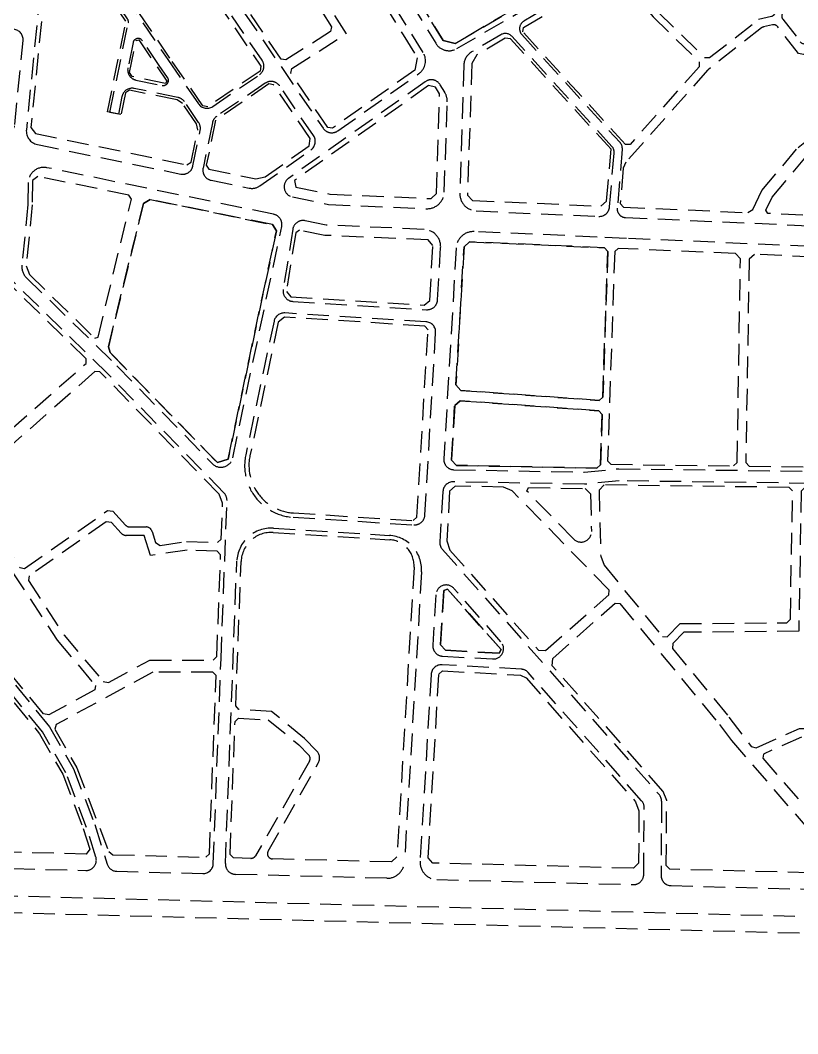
# Model space of a CAD drawing. Header units: metres. Extents: x 566243 to 572707, y 2062953 to 2068466.
# Drawn here: x 570289 to 570739, y 2065830 to 2066417 of the extents above; entities that cross this region are included whole.
import ezdxf

# ---------------------------------------------------------------- set-up
doc = ezdxf.new("R2010")
doc.units = ezdxf.units.M
doc.linetypes.add('HIDDEN', pattern=[0.375, 0.25, -0.125])
doc.layers.add('LogDg phu', color=7, linetype='CONTINUOUS')
doc.layers.add('ViaHeSphu', color=32, linetype='CONTINUOUS')

msp = doc.modelspace()

# ---------------------------------------------------------------- linework, layer by layer
at = {"layer": 'LogDg phu', "linetype": 'HIDDEN', "ltscale": 50}
for points in [[(570440.316, 2066482.374, -0.3708812), (570432.59, 2066483.614), (570369.848, 2066557.899), (570332.441, 2066614.372, -0.1254214), (570331.465, 2066617.17), (570303.485, 2066595.524, 0.3968159), (570302.843, 2066591.46), (570464.583, 2066354.386, 0.4190946), (570473.003, 2066352.868), (570520.043, 2066386.121, 0.3955421), (570522.516, 2066398.183), (570467.125, 2066488.29, 0.4142136), (570454.745, 2066491.244)], [(570951.855, 2066603.054, 0.4490303), (570945.295, 2066609.169), (570932.121, 2066607.93), (570914.381, 2066603.477), (570894.212, 2066593.017), (570836.878, 2066564.04), (570819.454, 2066556.818), (570704.352, 2066489.098), (570580.712, 2066416.355, 0.4760071), (570579.549, 2066408.681), (570636.463, 2066346.11, -0.2088885), (570637.746, 2066342.318), (570634.81, 2066308.117, 0.4263828), (570639.57, 2066302.694), (570934.247, 2066289.645, 0.4202752), (570944.686, 2066299.399)], [(570640.994, 2066513.666), (570635.105, 2066517.547), (570626.068, 2066535.389), (570626.478, 2066542.324), (570610.755, 2066573.365, 0.4385352), (570598.013, 2066576.966), (570478.794, 2066503.68, 0.4142136), (570475.84, 2066491.299), (570529.764, 2066403.578, 0.4072513), (570541.96, 2066400.513), (570657.805, 2066467.976, 0.397184), (570660.138, 2066475.872)], [(570342.68, 2066520.647, 0.4164163), (570334.305, 2066522.197), (570309.932, 2066505.299, 0.2199163), (570307.379, 2066500.959), (570306.783, 2066494.933, 0.1761124), (570307.29, 2066492.946), (570374.68, 2066394.146), (570392.36, 2066368.551, 0.4125205), (570400.678, 2066367.004), (570427.672, 2066385.421, 0.4142136), (570429.247, 2066393.759)], [(570393.423, 2066353.197, 0.2045908), (570392.483, 2066357.815), (570384.225, 2066369.771, 0.1932462), (570380.496, 2066372.238), (570355.202, 2066377.437, 0.4142136), (570348.116, 2066372.768), (570346.022, 2066362.581), (570341.125, 2066363.588), (570351.784, 2066415.445, 0.2030585), (570351.324, 2066417.74), (570342.149, 2066431.191, 0.2123235), (570338.002, 2066433.755), (570307.388, 2066437.924, 0.4249838), (570300.607, 2066432.57), (570292.786, 2066353.585, 0.3840613), (570299.137, 2066344.961), (570382.099, 2066327.907, 0.4142136), (570389.185, 2066332.576)], [(570285.49, 2066411.713), (570138.335, 2066426.57, 0.4153877), (570131.76, 2066421.179), (570128.481, 2066387.344, 0.383462), (570134.832, 2066378.736), (570276.485, 2066349.617, 0.445025), (570286.057, 2066356.665), (570290.858, 2066405.152, 0.4136498)], [(570369.733, 2066390.751), (570359.954, 2066405.088, 0.6624296), (570354.537, 2066404.002), (570351.539, 2066389.42, 0.4142136), (570356.208, 2066382.335), (570371.427, 2066379.207, 0.6761), (570374.499, 2066383.85)], [(570633.036, 2066340.065, 0.2088885), (570631.753, 2066343.857), (570573.738, 2066407.639, 0.355007), (570567.503, 2066408.584), (570550.489, 2066398.574, 0.2572446), (570546.058, 2066391.104), (570543.691, 2066316.825, 0.4105833), (570553.243, 2066306.517), (570624.114, 2066303.378, 0.4021482), (570630.357, 2066308.859)], [(570523.718, 2066381.371), (570444.523, 2066325.388, 0.6564258), (570446.779, 2066314.612), (570467.738, 2066310.303), (570524.27, 2066307.8, 0.4178511), (570534.707, 2066317.471), (570536.374, 2066369.778, 0.1456575), (570534.921, 2066375.295), (570532.307, 2066379.59, 0.43446)], [(570457.47, 2066341.921, 0.4093493), (570458.963, 2066350.202), (570439.392, 2066378.889, 0.4142136), (570431.054, 2066380.464), (570402.936, 2066361.282, 0.1947467), (570400.44, 2066357.533), (570395.062, 2066331.368, 0.4142136), (570399.731, 2066324.283), (570421.735, 2066319.76, 0.207419), (570427.964, 2066321.063)], [(570440.573, 2066297.475, 0.4158978), (570435.911, 2066304.594), (570304.694, 2066331.568, 0.4697355), (570293.883, 2066322.905), (570293.669, 2066310.253), (570290.178, 2066275.19, 0.2283237), (570292.855, 2066267.85), (570345.172, 2066216.904), (570400.399, 2066160.218, 0.5996825), (570412.261, 2066163.654)], [(570532.587, 2066285.264, 0.4184852), (570523.047, 2066295.842), (570466.255, 2066298.357), (570454.126, 2066300.85, 0.4274472), (570446.992, 2066295.916), (570441.451, 2066261.086, 0.4425493), (570447.005, 2066254.155), (570524.443, 2066249.348, 0.4151448), (570530.804, 2066254.984)], [(570773.449, 2066249.091), (570772.016, 2066279.36, 0.3876482), (570766.288, 2066285.071), (570640.194, 2066290.654), (570623.209, 2066291.407), (570552.022, 2066294.559, 0.4099548), (570541.597, 2066285.157), (570534.405, 2066163.029, 0.4260134), (570540.283, 2066156.677), (570615.583, 2066155.269), (570635.647, 2066157.264), (570763.584, 2066155.539, 0.3977001), (570769.65, 2066161.117), (570772.103, 2066195.994)], [(570408.924, 2066138.766, 0.205334), (570407.226, 2066143.18), (570340.222, 2066211.954), (570273.397, 2066277.028, 0.3420089), (570266.095, 2066277.857), (570226.477, 2066253.783), (570164.19, 2066215.722, 0.4350254), (570162.431, 2066207.12), (570221.471, 2066124.253), (570274.579, 2066046.458), (570306.226, 2066007.781), (570320.111, 2065983.434), (570332.34, 2065951.272), (570339.517, 2065928.361, 0.3207071), (570345.087, 2065924.157), (570394.844, 2065922.87, 0.410745), (570400.994, 2065928.641), (570405.475, 2066047.378)], [(570529.687, 2066236.017, 0.413283), (570524.07, 2066242.358), (570442.378, 2066247.429, 0.3719285), (570436.136, 2066242.682), (570419.764, 2066165.298, 0.4575856), (570447.234, 2066129.147), (570517.102, 2066124.76, 0.4153545), (570523.468, 2066130.395)], [(570302.089, 2066004.941), (570270.284, 2066043.812), (570222.172, 2066114.358), (570212.338, 2066128.454), (570157.662, 2066205.197, 0.3937036), (570149.647, 2066206.836), (570094.417, 2066173.087), (570079.83, 2066164.17), (570052.522, 2066147.739), (570037.932, 2066138.961), (569951.13, 2066086.733, 0.2578306), (569948.225, 2066081.71), (569945.507, 2065944.435, 0.4124375), (569955.246, 2065934.241), (570080.71, 2065930.995), (570097.706, 2065930.556), (570327.127, 2065924.621, 0.5143377), (570333.008, 2065932.413), (570327.631, 2065949.578), (570315.63, 2065981.152)], [(570940.699, 2066130.51, 0.4157677), (570934.811, 2066136.65), (570889.75, 2066137.475), (570778.595, 2066144.299), (570765.625, 2066148.51), (570635.947, 2066150.259), (570615.865, 2066148.262), (570540.02, 2066149.681, 0.4016448), (570533.92, 2066144.052), (570532.114, 2066114.865, 0.1990187), (570533.607, 2066110.52), (570658.927, 2065968.785, -0.184667), (570660.432, 2065964.772), (570660.156, 2065921.892, 0.4085341), (570666.001, 2065915.855), (570763.165, 2065913.342), (570784.115, 2065912.8), (570927.452, 2065909.092, 0.4148752), (570935.657, 2065916.901)], [(570501.399, 2065920.113), (570413.839, 2065922.378, -0.4176907), (570407.998, 2065928.602), (570414.603, 2066103.642, -0.4215526), (570435.842, 2066122.849), (570502.819, 2066118.643, -0.4130735), (570521.531, 2066097.507), (570511.64, 2065929.522, -0.4045939)], [(570540.253, 2066087.907, 0.6691101), (570529.769, 2066084.285), (570528.048, 2066055.061, 0.4151263), (570533.703, 2066048.718), (570562.693, 2066047.101, 0.666123), (570567.522, 2066057.066)], [(570583.337, 2066039.179, 0.2003916), (570579.177, 2066041.196), (570533.373, 2066043.75, 0.4133014), (570527.05, 2066038.112), (570520.68, 2065929.947, 0.4238991), (570530.405, 2065919.363), (570644.004, 2065916.424, 0.4199159), (570650.159, 2065922.384), (570650.407, 2065961.013, 0.184667), (570648.903, 2065965.026)]]:
    msp.add_lwpolyline(points, format="xyb", close=True, dxfattribs=at)
msp.add_lwpolyline([(570427.964, 2066321.063), (570457.47, 2066341.921)], dxfattribs=at)
msp.add_lwpolyline([(570925.116, 2065893.148), (569955.051, 2065918.24, 0.4159919), (569944.794, 2065908.442), (569943.244, 2065830.102), (569927.24, 2065830.094), (569931.031, 2066021.598, 0.1534503), (569929.347, 2066027.354), (569833.759, 2066170.346, 0.393345), (569827.129, 2066171.913), (569720.921, 2066111.456, 0.2382215), (569717.93, 2066106.947), (569717.104, 2066099.967), (569696.712, 2065927.754)], format="xyb", dxfattribs=at)
at = {"layer": 'ViaHeSphu', "linetype": 'HIDDEN', "ltscale": 50}
for points in [[(570656.861, 2066477.39), (570654.831, 2066470.405), (570541.002, 2066403.435), (570534.074, 2066405.159), (570479.935, 2066493.23), (570481.576, 2066500.108), (570601.782, 2066574.001), (570608.321, 2066572.169), (570656.861, 2066477.39)], [(570310.091, 2066502.976), (570336.702, 2066521.425), (570339.473, 2066520.912), (570428.591, 2066390.285), (570428.066, 2066387.505), (570397.789, 2066366.849), (570395, 2066367.368), (570375.917, 2066394.995), (570310.226, 2066491.303), (570309.296, 2066494.946), (570310.091, 2066502.976)], [(570460.673, 2066490.193), (570510.856, 2066408.557)], [(570510.856, 2066408.557), (570519.078, 2066395.182), (570517.643, 2066388.098), (570470.005, 2066354.423), (570467.245, 2066354.92), (570445.878, 2066386.238), (570446.436, 2066388.968), (570478.034, 2066409.164), (570442.732, 2066463.708)], [(570901.059, 2066356.606), (570932.032, 2066356.563), (570933.985, 2066354.56), (570932.667, 2066298.723), (570929.599, 2066295.856), (570722.005, 2066305.049), (570720.869, 2066306.942), (570724.5, 2066314.547), (570744.371, 2066338.216), (570798.247, 2066380.738), (570801.056, 2066380.408), (570815.032, 2066362.7), (570817.205, 2066349.553), (570823.103, 2066338.68), (570846.744, 2066346.199), (570861.063, 2066348.646)], [(570770.953, 2066248.937), (570769.629, 2066276.923), (570767.536, 2066279.009), (570714.181, 2066281.372), (570711.136, 2066278.505), (570709.237, 2066160.772), (570711.204, 2066158.745), (570764.925, 2066158.021), (570767.065, 2066159.989), (570769.612, 2066196.215)], [(570275.895, 2066048.008), (570226.427, 2066120.542), (570226.873, 2066123.429), (570252.821, 2066143.794), (570255.427, 2066143.316), (570264.072, 2066128.978), (570310.573, 2066057.963), (570332.825, 2066031.648), (570332.359, 2066029.166), (570305.694, 2066014.692), (570302.67, 2066015.286), (570276.127, 2066047.725)], [(570693.952, 2066009.124), (570700.886, 2065999.916), (570765.878, 2065924.99), (570764.844, 2065922.802), (570665.178, 2065925.38), (570663.192, 2065927.432), (570663.435, 2065965.194), (570661.467, 2065970.442), (570597.218, 2066043.106), (570597.472, 2066047.348), (570633.536, 2066079.447), (570636.301, 2066079.232), (570693.952, 2066009.124)], [(570167.873, 2066017.076), (570270.931, 2066014.772), (570282.762, 2066022.269), (570285.718, 2066021.791), (570300.435, 2066003.805), (570313.815, 2065980.297), (570325.741, 2065948.923), (570329.506, 2065936.902), (570327.404, 2065934.117), (570166.566, 2065938.278), (570163.731, 2065941.351), (570167.873, 2066017.076)]]:
    msp.add_lwpolyline(points, dxfattribs=at)
for points in [[(570654.831, 2066470.405), (570656.861, 2066477.39), (570608.321, 2066572.169), (570601.782, 2066574.001), (570481.576, 2066500.108), (570479.935, 2066493.23), (570534.074, 2066405.159), (570541.002, 2066403.435)], [(570469.474, 2066413.187), (570468.875, 2066410.431), (570443.053, 2066393.926), (570440.241, 2066394.501), (570413.262, 2066434.047), (570413.817, 2066436.781), (570440.649, 2066454.044), (570443.417, 2066453.447)], [(570632.43, 2066443.302), (570635.443, 2066442.788), (570655.597, 2066418.884), (570682.142, 2066392.898), (570682.242, 2066390.004), (570642.217, 2066344.969), (570639.542, 2066344.954), (570580.136, 2066410.265), (570580.514, 2066412.758)], [(570298.071, 2066351.305), (570385.756, 2066333.281), (570388.118, 2066334.837), (570391.938, 2066353.422), (570391.204, 2066357.027), (570383.1, 2066368.759), (570380.005, 2066370.807), (570352.451, 2066376.472), (570350.089, 2066374.915), (570347.492, 2066362.279), (570339.655, 2066363.89), (570350.443, 2066416.369), (570339.782, 2066431.999), (570305.533, 2066436.663), (570303.355, 2066434.942), (570295.428, 2066354.895)], [(570357.846, 2066405.516), (570374.161, 2066381.597), (570373.329, 2066380.347), (570354.062, 2066384.308), (570352.505, 2066386.669), (570356.316, 2066405.209)], [(570551.061, 2066312.619), (570625.382, 2066309.328), (570628.635, 2066312.184), (570631.213, 2066342.221), (570573.092, 2066406.12), (570570.022, 2066406.585), (570553.507, 2066396.869), (570550.588, 2066391.972), (570548.159, 2066315.75)], [(570425.551, 2066325.101), (570430.939, 2066326.228), (570456.388, 2066344.218), (570457.147, 2066348.428), (570435.918, 2066379.546), (570433.138, 2066380.071), (570402.276, 2066359.016), (570396.934, 2066333.025), (570398.49, 2066330.663)], [(570529.619, 2066378.236), (570525.61, 2066379.067), (570448.007, 2066324.21), (570448.822, 2066320.317), (570468.479, 2066316.276), (570527.083, 2066313.681), (570530.175, 2066316.547), (570532.015, 2066374.299)], [(570352.063, 2066315.705), (570299.394, 2066326.532), (570296.404, 2066324.136), (570296.167, 2066310.107), (570292.653, 2066274.811), (570294.505, 2066269.733), (570332.372, 2066232.859), (570334.274, 2066233.407), (570353.553, 2066313.358)], [(570353.553, 2066313.358), (570352.063, 2066315.705), (570299.394, 2066326.532), (570296.404, 2066324.136), (570296.167, 2066310.107), (570292.653, 2066274.811), (570294.505, 2066269.733), (570332.372, 2066232.859), (570334.274, 2066233.407)], [(570435.193, 2066298.617), (570437.511, 2066295.078), (570409.513, 2066162.741), (570403.35, 2066160.772), (570341.207, 2066224.556), (570340.287, 2066227.932), (570360.559, 2066310.776), (570364.354, 2066313.178)], [(570437.511, 2066295.078), (570435.193, 2066298.617), (570364.354, 2066313.178), (570360.559, 2066310.776), (570340.287, 2066227.932), (570341.207, 2066224.556), (570403.35, 2066160.772), (570409.513, 2066162.741)], [(570528.159, 2066286.607), (570525.338, 2066289.735), (570465.513, 2066292.384), (570450.954, 2066295.377), (570448.681, 2066293.804), (570443.285, 2066259.883), (570445.807, 2066256.734), (570523.112, 2066251.935), (570526.282, 2066254.744)], [(570549.316, 2066288.673), (570627.44, 2066285.213), (570629.369, 2066283.126), (570626.446, 2066198.657), (570624.383, 2066196.803), (570544.249, 2066202.619), (570541.433, 2066205.831), (570546.143, 2066285.811)], [(570629.369, 2066283.126), (570627.44, 2066285.213), (570549.316, 2066288.673), (570546.143, 2066285.811), (570541.433, 2066205.831), (570544.249, 2066202.619), (570624.383, 2066196.803), (570626.446, 2066198.657)], [(570629.176, 2066161.851), (570631.106, 2066159.825), (570702.205, 2066158.867), (570704.237, 2066160.839), (570706.139, 2066278.727), (570703.19, 2066281.859), (570635.432, 2066284.859), (570633.365, 2066282.949)], [(570706.139, 2066278.727), (570703.19, 2066281.859), (570635.432, 2066284.859), (570633.365, 2066282.949), (570629.176, 2066161.851), (570631.106, 2066159.825), (570702.205, 2066158.867), (570704.237, 2066160.839)], [(570769.605, 2066196.114), (570770.947, 2066249.064), (570769.629, 2066276.923), (570767.536, 2066279.009), (570714.181, 2066281.372), (570711.136, 2066278.505), (570709.237, 2066160.772), (570711.204, 2066158.745), (570764.925, 2066158.021), (570767.065, 2066159.989)], [(570626.101, 2066188.659), (570625.095, 2066159.591), (570623.026, 2066157.63), (570541.687, 2066159.151), (570538.864, 2066162.202), (570540.728, 2066193.851), (570543.896, 2066196.629), (570624.175, 2066190.803)], [(570626.101, 2066188.659), (570624.175, 2066190.803), (570543.896, 2066196.629), (570540.728, 2066193.851), (570538.864, 2066162.202), (570541.687, 2066159.151), (570623.026, 2066157.63), (570625.095, 2066159.591)], [(570540.982, 2066147.162), (570537.806, 2066144.223), (570536.109, 2066115.414), (570537.92, 2066110.172), (570589.139, 2066052.244), (570593.375, 2066051.982), (570629.963, 2066084.271), (570630.066, 2066087.025), (570574.001, 2066144.438), (570568.905, 2066146.64)], [(570663.773, 2066059.975), (570671.183, 2066067.557), (570732.984, 2066068.054), (570735.018, 2066070.07), (570736.309, 2066144.405), (570734.343, 2066146.432), (570627.223, 2066147.877), (570624.296, 2066144.918), (570625.223, 2066106.635), (570627.201, 2066101.319), (570661.105, 2066060.09)], [(570534.423, 2066086.778), (570536.587, 2066087.525), (570567.561, 2066052.493), (570566.553, 2066050.413), (570535.389, 2066052.15), (570532.57, 2066055.312)], [(570536.587, 2066087.525), (570534.423, 2066086.778), (570532.57, 2066055.312), (570535.389, 2066052.15), (570566.553, 2066050.413), (570567.561, 2066052.493)], [(570875.171, 2066007.368), (570869.728, 2066001.969), (570741.428, 2066001.908), (570719.52, 2065992.041), (570719.006, 2065989.709), (570776.012, 2065923.99), (570779.322, 2065922.427), (570920.697, 2065918.77), (570923.766, 2065921.692), (570927.31, 2066071.795), (570925.359, 2066073.713), (570902.22, 2066072.774), (570877.612, 2066066.262), (570875.661, 2066063.751)], [(570321.981, 2065984.145), (570340.441, 2065935.58), (570342.91, 2065933.716), (570396.63, 2065932.326), (570398.705, 2065934.273), (570402.6, 2066037.493), (570400.676, 2066039.49), (570366.011, 2066039.469), (570310.075, 2066009.105), (570309.306, 2066006.413)], [(570582.051, 2066036.105), (570645.428, 2065964.427), (570647.396, 2065959.179), (570647.201, 2065928.845), (570644.182, 2065925.923), (570528.12, 2065928.925), (570525.309, 2065931.995), (570531.571, 2066038.341), (570533.685, 2066040.227), (570578.729, 2066037.715)]]:
    msp.add_lwpolyline(points, close=True, dxfattribs=at)
for points in [[(570776.456, 2066421.282), (570799.152, 2066420.555), (570828.173, 2066438.067), (570828.892, 2066441.979), (570769.329, 2066518.096), (570761.938, 2066519.498), (570703.116, 2066484.89), (570702.387, 2066482.141), (570721.552, 2066448.705), (570731.839, 2066427.866, -0.1999795), (570731.986, 2066425.563), (570730.188, 2066420.33, 0.2526136), (570730.653, 2066417.518), (570740.725, 2066404.507, 0.3682723), (570744.534, 2066403.71), (570776.967, 2066421.404)], [(570718.02, 2066446.823), (570698.939, 2066480.113), (570696.221, 2066480.834), (570639.374, 2066447.388), (570638.94, 2066444.845), (570658.532, 2066421.608), (570685.252, 2066395.451), (570688.256, 2066395.285), (570716.621, 2066417.503), (570724.103, 2066419.253, 0.2580418), (570726.257, 2066421.199), (570727.662, 2066425.287, 0.1999795), (570727.515, 2066427.59), (570718.02, 2066446.823)], [(570687.287, 2066388.154), (570639.799, 2066334.723), (570638.3, 2066331.235), (570636.549, 2066310.834), (570638.376, 2066308.753), (570710.412, 2066305.563), (570713.272, 2066307.279), (570718.567, 2066318.366), (570739.471, 2066343.267), (570799.017, 2066390.263), (570799.777, 2066393.331), (570790.567, 2066414.129, 0.2880657), (570787.92, 2066415.912), (570778.744, 2066416.206, 0.1336468), (570777.211, 2066415.841), (570742.7, 2066397.014), (570739.72, 2066397.638), (570727.703, 2066413.16, 0.2934406), (570724.648, 2066414.245), (570719.48, 2066413.037, 0.109124), (570718.314, 2066412.477), (570687.418, 2066388.277)], [(570242.026, 2066242.192), (570256.958, 2066229.731, -0.233003), (570258.034, 2066227.306), (570257.573, 2066215.878, -0.233003), (570256.306, 2066213.548), (570228.324, 2066193.79), (570227.649, 2066189.641), (570252.829, 2066155.34), (570255.514, 2066155.05), (570327.302, 2066218.263), (570327.37, 2066220.98), (570271.859, 2066275.035), (570267.146, 2066275.57), (570246.653, 2066263.117), (570243.537, 2066258.61), (570240.999, 2066245.047, 0.271484), (570242.026, 2066242.192)], [(570422.21, 2066164.78, 0.4575856), (570447.391, 2066131.642), (570516.774, 2066127.285), (570518.887, 2066129.157), (570525.283, 2066237.774), (570523.405, 2066239.894), (570442.201, 2066244.935), (570438.586, 2066242.186), (570422.21, 2066164.78)], [(570385.451, 2066115.135), (570403.503, 2066114.454), (570405.577, 2066116.377), (570406.369, 2066137.362), (570404.389, 2066142.509), (570335.356, 2066213.366), (570332.459, 2066213.477), (570259.824, 2066149.518), (570259.356, 2066146.483), (570268.306, 2066131.64), (570289.018, 2066100.008), (570291.753, 2066099.481), (570339.761, 2066133.067), (570342.751, 2066132.739), (570350.207, 2066124.602, 0.2084472), (570352.397, 2066123.629), (570362.27, 2066123.559, -0.3237994), (570365.544, 2066120.886), (570367.558, 2066114.482), (570370.136, 2066112.865), (570385.634, 2066115.145)], [(570609.585, 2066116.586), (570582.543, 2066144.278), (570583.447, 2066146.368), (570616.277, 2066145.754), (570619.349, 2066142.699), (570619.876, 2066120.923, -0.6813009), (570609.585, 2066116.586)], [(570699.461, 2066013.445), (570712.291, 2065996.409), (570715.317, 2065995.632), (570740.353, 2066006.907), (570867.668, 2066006.968), (570870.189, 2066009.469), (570870.382, 2066031.646), (570868.4, 2066033.592), (570849.195, 2066033.069, -0.3653387), (570841.132, 2066039.501, 0.3436789), (570838.339, 2066041.911), (570782.891, 2066044.672, -0.369578), (570775.333, 2066051.823), (570769.137, 2066110.611), (570768.561, 2066143.971), (570766.527, 2066145.998), (570743.343, 2066146.311), (570741.308, 2066144.338), (570739.898, 2066063.11), (570673.304, 2066062.574), (570666.967, 2066056.09), (570666.84, 2066053.115), (570699.462, 2066013.445)], [(570403.015, 2066048.49), (570405.238, 2066107.384), (570403.315, 2066109.458), (570385.815, 2066110.118), (570364.666, 2066107.007), (570361.032, 2066118.568), (570350.619, 2066118.641, -0.2084472), (570347.698, 2066119.938), (570342.025, 2066126.129), (570339.035, 2066126.457), (570294.493, 2066095.296), (570293.95, 2066092.477), (570314.589, 2066060.958), (570337.313, 2066034.084), (570340.362, 2066033.511), (570364.232, 2066046.468), (570400.94, 2066046.49), (570403.015, 2066048.49), (570405.238, 2066107.384), (570403.315, 2066109.458), (570385.815, 2066110.118), (570364.666, 2066107.007), (570361.032, 2066118.568), (570350.619, 2066118.641, -0.2084472), (570347.698, 2066119.938), (570342.025, 2066126.129), (570339.035, 2066126.457), (570294.493, 2066095.296), (570293.95, 2066092.477), (570314.589, 2066060.958)], [(570456.644, 2065987.947), (570425.45, 2065933.165, -0.2764942), (570422.765, 2065931.65), (570412.611, 2065931.913), (570410.687, 2065933.963), (570413.596, 2066010.881), (570415.668, 2066012.763), (570432.817, 2066011.763), (570450.473, 2065997.368), (570456.182, 2065991.529, -0.3346567), (570456.644, 2065987.947)], [(569908.077, 2065960.713), (569917.319, 2065960.467), (569920.258, 2065957.388), (569917.738, 2065830.09), (569952.746, 2065830.107), (569954.204, 2065903.757), (569959.301, 2065908.627), (570914.89, 2065883.909, -0.4135522)]]:
    msp.add_lwpolyline(points, format="xyb", dxfattribs=at)
msp.add_lwpolyline([(570460.811, 2065993.946), (570453.851, 2066001.066), (570434.722, 2066016.66), (570415.857, 2066017.76), (570413.936, 2066019.875), (570417.102, 2066103.548, -0.4215526), (570435.686, 2066120.353), (570503.152, 2066116.117, -0.4130735), (570517.186, 2066100.265), (570507.305, 2065932.467), (570504.117, 2065929.546), (570435.24, 2065931.328, -0.5667912), (570432.71, 2065935.811), (570461.735, 2065986.783, 0.3346567)], format="xyb", close=True, dxfattribs=at)

doc.saveas('drawing.dxf')
